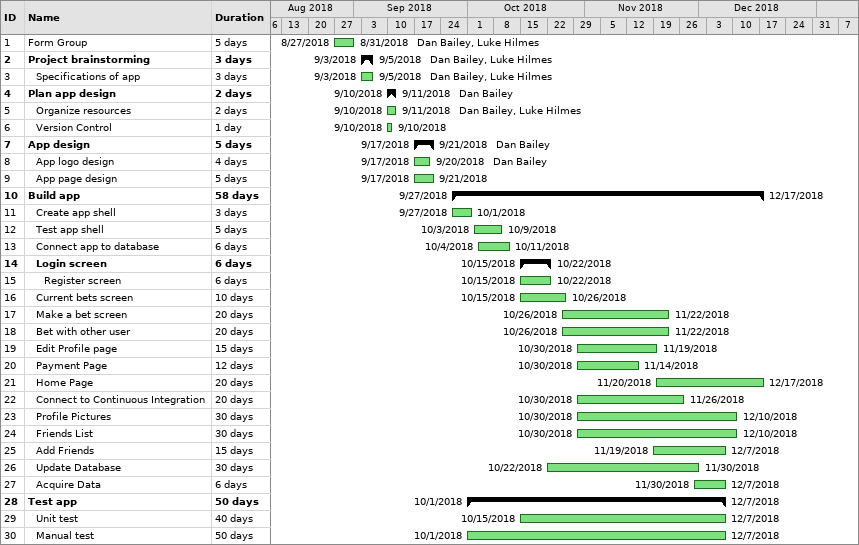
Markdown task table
| ID | Level | Task | Duration | Start | Finish | Resources |
|---|---|---|---|---|---|---|
| 1 | 1 | Form Group | 5d | 2018-08-27 | 2018-08-31 | Dan Bailey, Luke Hilmes |
| 2 | 1 | **Project brainstorming** | 3d | 2018-09-03 | 2018-09-05 | Dan Bailey, Luke Hilmes |
| 3 | 2 | Specifications of app | 3d | 2018-09-03 | 2018-09-05 | Dan Bailey, Luke Hilmes |
| 4 | 1 | **Plan app design** | 2d | 2018-09-10 | 2018-09-11 | Dan Bailey |
| 5 | 2 | Organize resources | 2d | 2018-09-10 | 2018-09-11 | Dan Bailey, Luke Hilmes |
| 6 | 2 | Version Control | 1d | 2018-09-10 | 2018-09-10 |  |
| 7 | 1 | **App design** | 5d | 2018-09-17 | 2018-09-21 | Dan Bailey |
| 8 | 2 | App logo design | 4d | 2018-09-17 | 2018-09-20 | Dan Bailey |
| 9 | 2 | App page design | 5d | 2018-09-17 | 2018-09-21 |  |
| 10 | 1 | **Build app** | 58d | 2018-09-27 | 2018-12-17 |  |
| 11 | 2 | Create app shell | 3d | 2018-09-27 | 2018-10-01 |  |
| 12 | 2 | Test app shell | 5d | 2018-10-03 | 2018-10-09 |  |
| 13 | 2 | Connect app to database | 6d | 2018-10-04 | 2018-10-11 |  |
| 14 | 2 | **Login screen** | 6d | 2018-10-15 | 2018-10-22 |  |
| 15 | 3 | Register screen | 6d | 2018-10-15 | 2018-10-22 |  |
| 16 | 2 | Current bets screen | 10d | 2018-10-15 | 2018-10-26 |  |
| 17 | 2 | Make a bet screen | 20d | 2018-10-26 | 2018-11-22 |  |
| 18 | 2 | Bet with other user | 20d | 2018-10-26 | 2018-11-22 |  |
| 19 | 2 | Edit Profile page | 15d | 2018-10-30 | 2018-11-19 |  |
| 20 | 2 | Payment Page | 12d | 2018-10-30 | 2018-11-14 |  |
| 21 | 2 | Home Page | 20d | 2018-11-20 | 2018-12-17 |  |
| 22 | 2 | Connect to Continuous Integration | 20d | 2018-10-30 | 2018-11-26 |  |
| 23 | 2 | Profile Pictures | 30d | 2018-10-30 | 2018-12-10 |  |
| 24 | 2 | Friends List | 30d | 2018-10-30 | 2018-12-10 |  |
| 25 | 2 | Add Friends | 15d | 2018-11-19 | 2018-12-07 |  |
| 26 | 2 | Update Database | 30d | 2018-10-22 | 2018-11-30 |  |
| 27 | 2 | Acquire Data | 6d | 2018-11-30 | 2018-12-07 |  |
| 28 | 1 | **Test app** | 50d | 2018-10-01 | 2018-12-07 |  |
| 29 | 2 | Unit test | 40d | 2018-10-15 | 2018-12-07 |  |
| 30 | 2 | Manual test | 50d | 2018-10-01 | 2018-12-07 |  |
